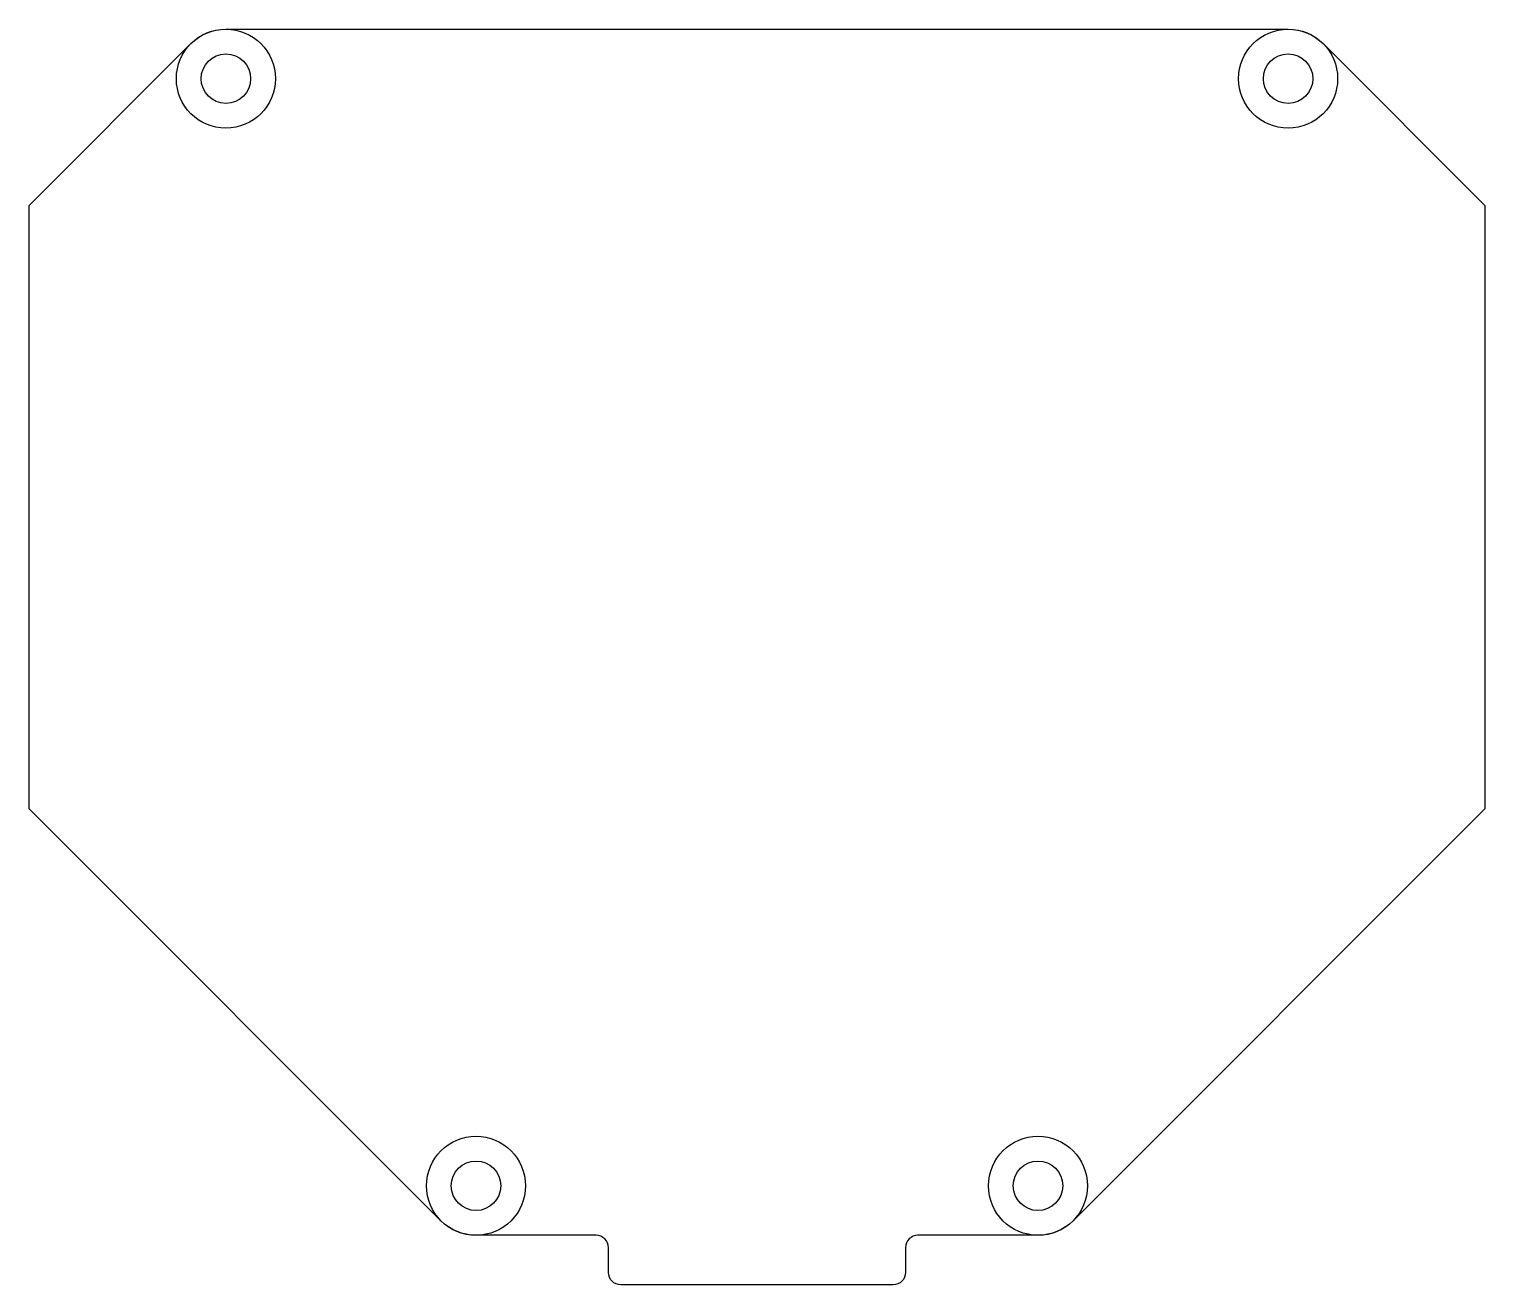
# Model space of a CAD drawing. Header units: inches. Extents: x -29.4 to 29.4, y -2 to 48.7.
import ezdxf

# ---------------------------------------------------------------- set-up
doc = ezdxf.new("R2010")
doc.units = ezdxf.units.IN
doc.header["$MEASUREMENT"] = 0
doc.layers.add('基板', color=4, linetype='Continuous')

msp = doc.modelspace()

# ---------------------------------------------------------------- linework, layer by layer
for centre in [(-21.45, 46.69), (21.45, 46.69), (-11.348, 2), (11.348, 2)]:
    msp.add_circle(centre, 2)
at = {"layer": '基板'}
msp.add_lwpolyline([(-6, -0.5, 0.414214), (-6.5, 0), (-11.348, 0, -0.198912), (-12.762, 0.586), (-29.396, 17.22), (-29.396, 41.572), (-22.864, 48.104, -0.198912), (-21.45, 48.69), (21.45, 48.69, -0.198912), (22.864, 48.104), (29.396, 41.572), (29.396, 17.22), (12.762, 0.586, -0.198912), (11.348, 0), (6.5, 0, 0.414214), (6, -0.5), (6, -1.5, -0.414214), (5.5, -2), (0, -2), (-5.5, -2, -0.414214), (-6, -1.5), (-6, -0.5)], format="xyb", dxfattribs=at)
for centre in [(-21.45, 46.69), (21.45, 46.69), (-11.348, 2), (11.348, 2)]:
    msp.add_circle(centre, 1, dxfattribs=at)

doc.saveas('drawing.dxf')
